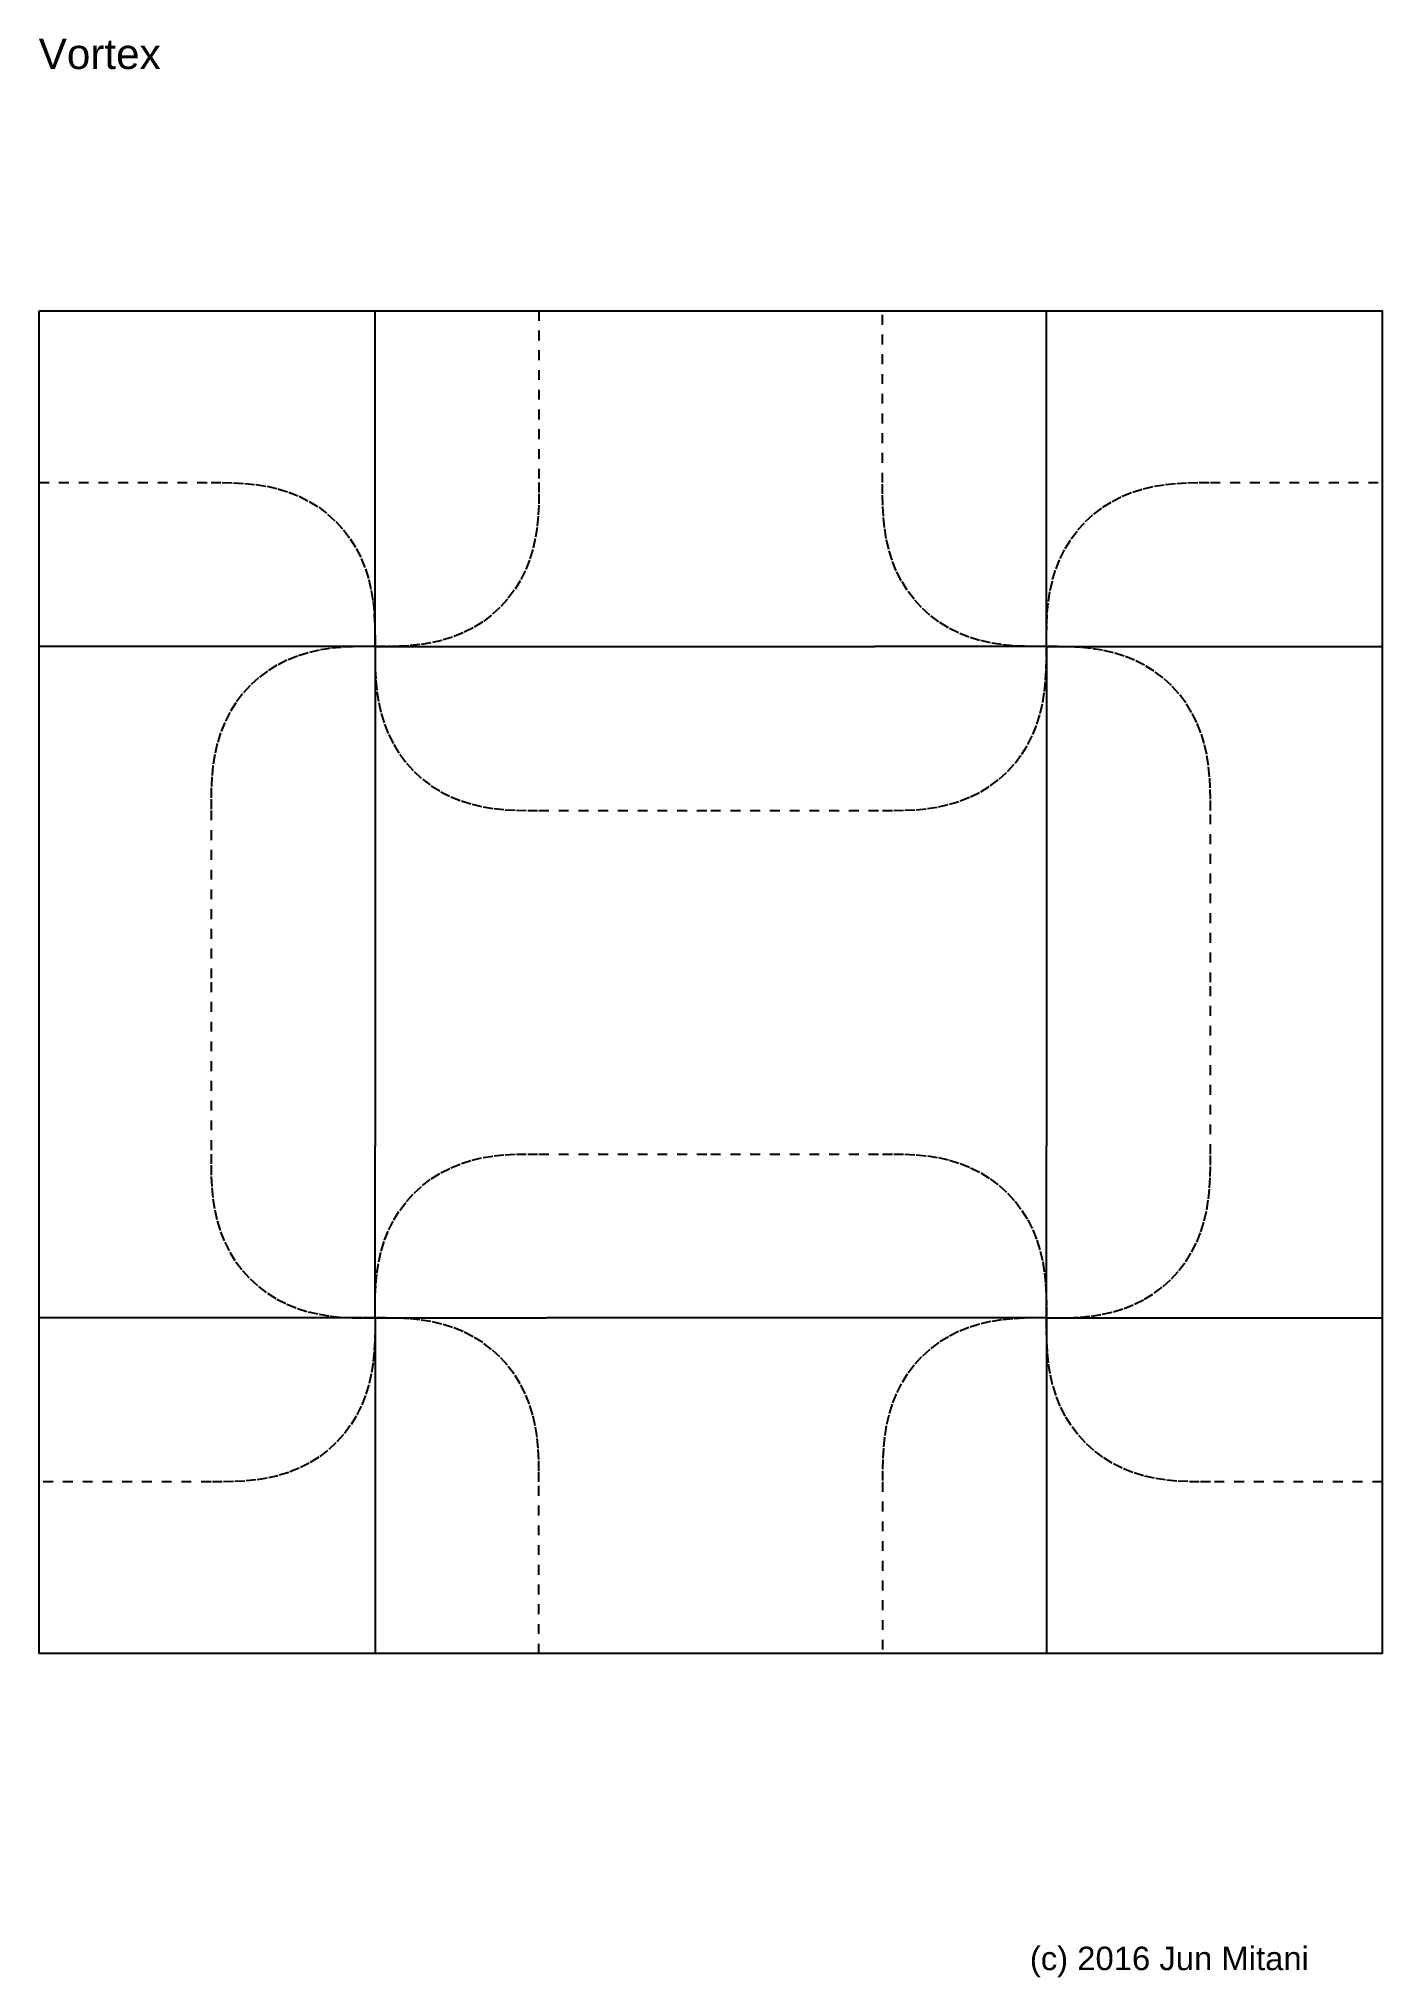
# Model space of a CAD drawing. Extents: x 11 to 203, y -288 to -10.
import ezdxf

# ---------------------------------------------------------------- set-up
doc = ezdxf.new("R2010")
doc.units = 0
for name, pattern in [('AI-LINETYPE-1', [2.822222, 1.411111, -1.411111]), ('AI-LINETYPE-2', [2.822222, 1.411111, -1.411111]), ('AI-LINETYPE-3', [2.822222, 1.411111, -1.411111]), ('AI-LINETYPE-4', [2.822222, 1.411111, -1.411111])]:
    doc.linetypes.add(name, pattern=pattern)
for name, color, linetype in [('CUTLINE', 7, 'CONTINUOUS'), ('MOUNTAINLINE', 7, 'CONTINUOUS'), ('TEXT', 7, 'CONTINUOUS'), ('VALLEYLINE', 7, 'CONTINUOUS')]:
    doc.layers.add(name, color=color, linetype=linetype)

# ---------------------------------------------------------------- blocks, each defined once
blk = doc.blocks.new('BLOCK_2')
at = {"layer": 'VALLEYLINE', "color": 7, "linetype": 'AI-LINETYPE-4'}
blk.add_lwpolyline([(10.9, -73.93), (35.46, -73.93), (37.07, -73.93), (38.67, -73.96), (40.28, -74.05), (41.88, -74.2), (43.46, -74.46), (45.03, -74.81), (46.56, -75.29), (48.05, -75.89), (49.49, -76.61), (50.85, -77.46), (52.13, -78.43), (53.32, -79.51), (54.4, -80.7), (55.37, -81.98), (56.22, -83.34), (56.94, -84.78), (57.54, -86.27), (58.01, -87.8), (58.37, -89.37), (58.62, -90.95), (58.78, -92.55), (58.86, -94.15), (58.9, -95.76), (58.9, -97.37), (58.9, -98.97), (58.93, -100.58), (59.02, -102.18), (59.17, -103.78), (59.43, -105.37), (59.78, -106.93), (60.26, -108.47), (60.86, -109.96), (61.58, -111.39), (62.43, -112.76), (63.4, -114.04), (64.48, -115.22), (65.67, -116.31), (66.95, -117.27), (68.31, -118.12), (69.74, -118.85), (71.24, -119.44), (72.77, -119.92), (74.34, -120.28), (75.92, -120.53), (77.52, -120.69), (79.12, -120.77), (80.73, -120.8), (82.34, -120.8), (106.89, -120.8), (131.45, -120.8), (133.06, -120.8), (134.66, -120.77), (136.27, -120.69), (137.87, -120.53), (139.45, -120.28), (141.02, -119.92), (142.55, -119.44), (144.04, -118.85), (145.48, -118.12), (146.84, -117.27), (148.12, -116.31), (149.31, -115.22), (150.39, -114.04), (151.36, -112.76), (152.21, -111.39), (152.93, -109.96), (153.53, -108.47), (154, -106.93), (154.36, -105.37), (154.61, -103.78), (154.77, -102.18), (154.85, -100.58), (154.88, -98.97), (154.89, -97.37), (153.28, -97.36), (151.68, -97.33), (150.07, -97.25), (148.47, -97.09), (146.89, -96.84), (145.32, -96.48), (143.79, -96.01), (142.3, -95.41), (140.86, -94.69), (139.5, -93.84), (138.22, -92.87), (137.03, -91.79), (135.95, -90.6), (134.98, -89.32), (134.13, -87.95), (133.41, -86.52), (132.81, -85.03), (132.33, -83.5), (131.98, -81.93), (131.73, -80.34), (131.57, -78.75), (131.48, -77.14), (131.45, -75.54), (131.45, -73.93), (131.45, -49.37)], dxfattribs=at)
at = {"layer": 'VALLEYLINE', "color": 7, "linetype": 'AI-LINETYPE-3'}
blk.add_lwpolyline([(82.34, -49.37), (82.34, -73.93), (82.33, -75.54), (82.3, -77.14), (82.22, -78.75), (82.06, -80.34), (81.81, -81.93), (81.45, -83.5), (80.98, -85.03), (80.38, -86.52), (79.65, -87.95), (78.81, -89.32), (77.84, -90.6), (76.76, -91.79), (75.57, -92.87), (74.29, -93.84), (72.92, -94.69), (71.49, -95.41), (70, -96.01), (68.47, -96.48), (66.9, -96.84), (65.31, -97.09), (63.72, -97.25), (62.11, -97.33), (60.5, -97.36), (58.9, -97.37), (57.29, -97.37), (55.69, -97.4), (54.08, -97.48), (52.48, -97.64), (50.9, -97.89), (49.33, -98.25), (47.8, -98.73), (46.31, -99.32), (44.87, -100.05), (43.51, -100.9), (42.23, -101.86), (41.04, -102.95), (39.96, -104.13), (38.99, -105.41), (38.14, -106.78), (37.42, -108.21), (36.82, -109.7), (36.35, -111.24), (35.99, -112.8), (35.74, -114.39), (35.58, -115.99), (35.5, -117.59), (35.47, -119.2), (35.46, -120.8), (35.46, -145.36), (35.46, -169.92), (35.47, -171.52), (35.5, -173.13), (35.58, -174.73), (35.74, -176.33), (35.99, -177.92), (36.35, -179.49), (36.82, -181.02), (37.42, -182.51), (38.14, -183.94), (38.99, -185.31), (39.96, -186.59), (41.04, -187.78), (42.23, -188.86), (43.51, -189.83), (44.87, -190.67), (46.31, -191.4), (47.8, -192), (49.33, -192.47), (50.9, -192.83), (52.48, -193.08), (54.08, -193.24), (55.69, -193.32), (57.29, -193.35), (58.9, -193.35), (58.9, -191.75), (58.93, -190.14), (59.02, -188.54), (59.17, -186.94), (59.43, -185.35), (59.78, -183.79), (60.26, -182.25), (60.86, -180.76), (61.58, -179.33), (62.43, -177.97), (63.4, -176.69), (64.48, -175.5), (65.67, -174.42), (66.95, -173.45), (68.31, -172.6), (69.75, -171.88), (71.24, -171.28), (72.77, -170.8), (74.34, -170.44), (75.92, -170.19), (77.52, -170.04), (79.12, -169.95), (80.73, -169.92), (82.34, -169.92), (106.89, -169.92), (131.45, -169.92), (133.06, -169.92), (134.66, -169.95), (136.27, -170.04), (137.87, -170.19), (139.45, -170.44), (141.02, -170.8), (142.55, -171.28), (144.04, -171.88), (145.48, -172.6), (146.84, -173.45), (148.12, -174.42), (149.31, -175.5), (150.39, -176.68), (151.36, -177.97), (152.21, -179.33), (152.93, -180.76), (153.53, -182.25), (154, -183.79), (154.36, -185.35), (154.61, -186.94), (154.77, -188.54), (154.85, -190.14), (154.88, -191.75), (154.89, -193.35), (153.28, -193.36), (151.68, -193.39), (150.07, -193.47), (148.47, -193.63), (146.89, -193.88), (145.32, -194.24), (143.79, -194.71), (142.3, -195.31), (140.86, -196.04), (139.5, -196.88), (138.22, -197.85), (137.03, -198.93), (135.95, -200.12), (134.98, -201.4), (134.13, -202.77), (133.41, -204.2), (132.81, -205.69), (132.33, -207.23), (131.98, -208.79), (131.73, -210.38), (131.57, -211.98), (131.49, -213.58), (131.45, -215.19), (131.45, -216.79), (131.45, -241.35)], dxfattribs=at)
at = {"layer": 'VALLEYLINE', "color": 7, "linetype": 'AI-LINETYPE-1'}
blk.add_lwpolyline([(202.88, -216.79), (178.33, -216.79), (176.72, -216.79), (175.11, -216.76), (173.51, -216.68), (171.91, -216.52), (170.32, -216.27), (168.76, -215.91), (167.22, -215.43), (165.73, -214.83), (164.3, -214.11), (162.94, -213.26), (161.65, -212.3), (160.47, -211.21), (159.38, -210.03), (158.42, -208.74), (157.57, -207.38), (156.85, -205.95), (156.25, -204.46), (155.77, -202.92), (155.41, -201.36), (155.16, -199.77), (155.01, -198.17), (154.92, -196.57), (154.89, -194.96), (154.89, -193.35), (156.49, -193.35), (158.1, -193.32), (159.7, -193.24), (161.3, -193.08), (162.89, -192.83), (164.45, -192.47), (165.99, -192), (167.48, -191.4), (168.91, -190.67), (170.28, -189.83), (171.56, -188.86), (172.75, -187.78), (173.83, -186.59), (174.8, -185.31), (175.64, -183.94), (176.37, -182.51), (176.97, -181.02), (177.44, -179.48), (177.8, -177.92), (178.05, -176.33), (178.21, -174.73), (178.29, -173.13), (178.32, -171.52), (178.32, -169.92), (178.32, -145.36), (178.32, -120.8), (178.32, -119.2), (178.29, -117.59), (178.21, -115.99), (178.05, -114.39), (177.8, -112.8), (177.44, -111.24), (176.97, -109.7), (176.37, -108.21), (175.64, -106.78), (174.8, -105.41), (173.83, -104.13), (172.74, -102.95), (171.56, -101.86), (170.28, -100.9), (168.91, -100.05), (167.48, -99.32), (165.99, -98.73), (164.45, -98.25), (162.89, -97.89), (161.3, -97.64), (159.7, -97.48), (158.1, -97.4), (156.49, -97.37), (154.89, -97.37), (154.89, -95.76), (154.92, -94.15), (155, -92.55), (155.16, -90.95), (155.41, -89.37), (155.77, -87.8), (156.25, -86.27), (156.84, -84.78), (157.57, -83.34), (158.42, -81.98), (159.38, -80.7), (160.47, -79.51), (161.65, -78.43), (162.94, -77.46), (164.3, -76.61), (165.73, -75.89), (167.22, -75.29), (168.76, -74.81), (170.32, -74.46), (171.91, -74.2), (173.51, -74.05), (175.11, -73.96), (176.72, -73.93), (178.32, -73.93), (202.88, -73.93)], dxfattribs=at)
at = {"layer": 'VALLEYLINE', "color": 7, "linetype": 'AI-LINETYPE-2'}
blk.add_lwpolyline([(82.34, -241.35), (82.34, -216.79), (82.33, -215.19), (82.3, -213.58), (82.22, -211.98), (82.06, -210.38), (81.81, -208.79), (81.45, -207.23), (80.98, -205.69), (80.38, -204.2), (79.66, -202.77), (78.81, -201.4), (77.84, -200.12), (76.76, -198.93), (75.57, -197.85), (74.29, -196.88), (72.92, -196.04), (71.49, -195.31), (70, -194.71), (68.47, -194.24), (66.9, -193.88), (65.31, -193.63), (63.72, -193.47), (62.11, -193.39), (60.51, -193.36), (58.9, -193.35), (58.9, -194.96), (58.87, -196.57), (58.78, -198.17), (58.62, -199.77), (58.37, -201.36), (58.02, -202.92), (57.54, -204.46), (56.94, -205.95), (56.22, -207.38), (55.37, -208.74), (54.4, -210.03), (53.32, -211.21), (52.13, -212.3), (50.85, -213.26), (49.49, -214.11), (48.05, -214.83), (46.56, -215.43), (45.03, -215.91), (43.46, -216.27), (41.88, -216.52), (40.28, -216.68), (38.67, -216.76), (37.07, -216.79), (35.46, -216.79), (10.91, -216.79)], dxfattribs=at)
blk = doc.blocks.new('BLOCK_3')
at = {"layer": 'MOUNTAINLINE', "color": 7}
blk.add_lwpolyline([(58.9, -97.37), (130.33, -97.37)], dxfattribs=at)
blk = doc.blocks.new('BLOCK_4')
at = {"layer": 'MOUNTAINLINE', "color": 7}
blk.add_lwpolyline([(58.9, -97.37), (58.9, -168.8)], dxfattribs=at)
blk = doc.blocks.new('BLOCK_5')
at = {"layer": 'MOUNTAINLINE', "color": 7}
blk.add_lwpolyline([(58.9, -97.37), (10.83, -97.37)], dxfattribs=at)
blk = doc.blocks.new('BLOCK_6')
at = {"layer": 'MOUNTAINLINE', "color": 7}
blk.add_lwpolyline([(58.9, -97.37), (58.9, -49.37)], dxfattribs=at)
blk = doc.blocks.new('BLOCK_7')
at = {"layer": 'MOUNTAINLINE', "color": 7}
blk.add_lwpolyline([(154.89, -97.37), (202.88, -97.37)], dxfattribs=at)
blk = doc.blocks.new('BLOCK_8')
at = {"layer": 'MOUNTAINLINE', "color": 7}
blk.add_lwpolyline([(154.89, -97.37), (154.89, -49.37)], dxfattribs=at)
blk = doc.blocks.new('BLOCK_9')
at = {"layer": 'MOUNTAINLINE', "color": 7}
blk.add_lwpolyline([(154.89, -97.37), (130.33, -97.37)], dxfattribs=at)
blk = doc.blocks.new('BLOCK_10')
at = {"layer": 'MOUNTAINLINE', "color": 7}
blk.add_lwpolyline([(154.89, -97.37), (154.89, -168.8)], dxfattribs=at)
blk = doc.blocks.new('BLOCK_11')
at = {"layer": 'MOUNTAINLINE', "color": 7}
blk.add_lwpolyline([(154.89, -193.35), (83.46, -193.35)], dxfattribs=at)
blk = doc.blocks.new('BLOCK_12')
at = {"layer": 'MOUNTAINLINE', "color": 7}
blk.add_lwpolyline([(154.89, -193.35), (154.89, -168.8)], dxfattribs=at)
blk = doc.blocks.new('BLOCK_13')
at = {"layer": 'MOUNTAINLINE', "color": 7}
blk.add_lwpolyline([(154.89, -193.35), (202.88, -193.35)], dxfattribs=at)
blk = doc.blocks.new('BLOCK_14')
at = {"layer": 'MOUNTAINLINE', "color": 7}
blk.add_lwpolyline([(154.89, -193.35), (154.89, -241.35)], dxfattribs=at)
blk = doc.blocks.new('BLOCK_15')
at = {"layer": 'MOUNTAINLINE', "color": 7}
blk.add_lwpolyline([(58.9, -193.35), (10.83, -193.35)], dxfattribs=at)
blk = doc.blocks.new('BLOCK_16')
at = {"layer": 'MOUNTAINLINE', "color": 7}
blk.add_lwpolyline([(58.9, -193.35), (58.9, -241.35)], dxfattribs=at)
blk = doc.blocks.new('BLOCK_17')
at = {"layer": 'MOUNTAINLINE', "color": 7}
blk.add_lwpolyline([(58.9, -193.35), (83.46, -193.35)], dxfattribs=at)
blk = doc.blocks.new('BLOCK_18')
at = {"layer": 'MOUNTAINLINE', "color": 7}
blk.add_lwpolyline([(58.9, -193.35), (58.9, -168.8)], dxfattribs=at)

msp = doc.modelspace()

# ---------------------------------------------------------------- linework, layer by layer
at = {"layer": 'CUTLINE', "color": 7}
msp.add_lwpolyline([(10.91, -49.37), (202.88, -49.37), (202.88, -241.35), (10.91, -241.35), (10.91, -49.37)], dxfattribs=at)

# ---------------------------------------------------------------- block references
at = {"layer": 'MOUNTAINLINE'}
for name in ['BLOCK_6', 'BLOCK_8', 'BLOCK_5', 'BLOCK_3', 'BLOCK_4', 'BLOCK_9', 'BLOCK_7', 'BLOCK_10', 'BLOCK_18', 'BLOCK_12', 'BLOCK_15', 'BLOCK_16', 'BLOCK_17', 'BLOCK_11', 'BLOCK_13', 'BLOCK_14']:
    msp.add_blockref(name, (0, 0), dxfattribs=at)
at = {"layer": 'VALLEYLINE'}
msp.add_blockref('BLOCK_2', (0, 0), dxfattribs=at)

# ---------------------------------------------------------------- texts
at = {"layer": 'TEXT', "color": 7, "attachment_point": 7}
for s, insert, char_height in [('\\fArial|b0|i0|c0|p34;\\W1;Vortex', (10.83, -14.86), 4.318), ('\\fArial|b0|i0|c0|p34;\\W1;(c) 2016 Jun Mitani', (152.51, -287.61), 3.3584)]:
    msp.add_mtext(s, dxfattribs=dict(at, insert=insert, char_height=char_height))

doc.saveas('drawing.dxf')
